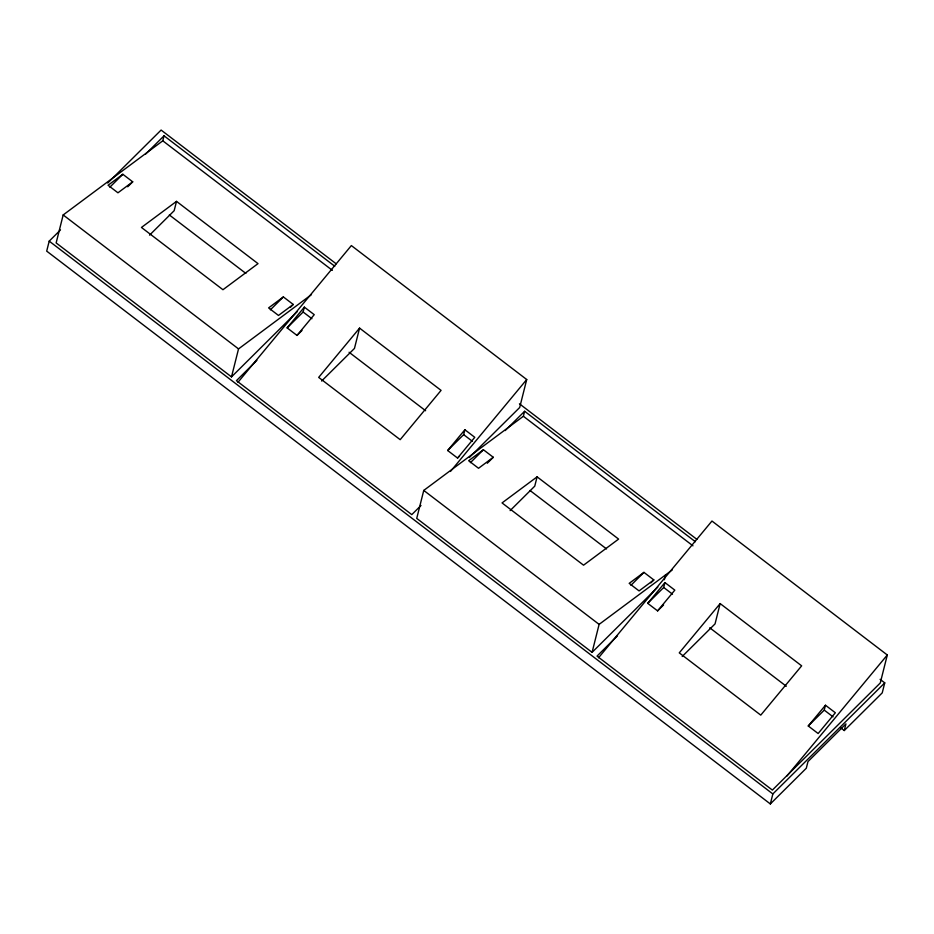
<?xml version="1.0" encoding="UTF-8"?>
<svg xmlns="http://www.w3.org/2000/svg" width="934" height="934" viewBox="0 0 934 934"><rect width="100%" height="100%" fill="white"/><g stroke="black" fill="none" stroke-linecap="round" stroke-linejoin="round"><path stroke-width="1.4" d="M60.5 229.927L49.21 241.135L46.7 251.129L770.34 803.941L806.299 768.238L807.98 761.584L845.935 723.897L844.266 730.551L840.787 727.89M334.781 266.248L164.045 135.815L162.785 140.812L63.173 214.948L56.145 242.922L231.504 376.881L297.327 311.536M176.514 201.37L141.454 227.452L222.957 289.715L258.017 263.633L176.514 201.37L174.168 210.699L149.545 235.146M231.504 376.881L238.532 348.907L311.466 294.619M287.135 327.881L303.118 312.003L304.344 307.123L314.233 314.665L297.012 335.423L287.135 327.881L304.344 307.123M359.567 328.114L318.681 377.406L400.184 439.669L441.07 390.377L359.567 328.114L354.465 348.429L321.623 381.025M695.363 541.708L524.628 411.275L523.379 416.272L423.756 490.42L416.727 518.393L592.086 652.352L657.851 587.066M447.666 450.515L463.661 434.649L464.887 429.757L474.764 437.31L457.555 458.057L447.666 450.515L464.887 429.757M237.96 382.298L351.359 245.572L526.718 379.531L519.689 407.504L469.288 457.543M537.097 476.842L502.048 502.924L583.552 565.187L618.6 539.093L537.097 476.842L534.75 486.159L510.127 510.606M592.086 652.352L599.114 624.379L672.317 569.892M664.319 579.745L665.522 574.947M647.717 603.341L663.712 587.474L664.938 582.582L674.815 590.136L657.606 610.883L647.717 603.341L664.938 582.582M720.149 603.574L679.263 652.866L760.766 715.129L801.652 665.837L720.149 603.574L715.047 623.889L682.205 656.485M770.34 803.941L772.85 793.947L884.743 682.871L880.097 679.333M808.26 725.975L824.243 710.109L825.469 705.228L835.346 712.77L818.137 733.529L808.26 725.975L825.469 705.228M598.542 657.769L711.953 521.032L887.3 654.991L880.272 682.976L772.371 790.082L597.024 656.123L617.491 635.809M884.743 682.871L882.233 692.865L844.266 730.551M450.457 471.472L526.718 379.531M786.872 776.084L887.3 654.991M107.725 183.052L161.103 130.06L336.217 263.832M109.838 187.174L122.833 174.273L132.71 181.826L127.713 186.777M145.634 154.087L164.045 135.815M270.381 309.808L283.364 296.919L293.241 304.461L290.252 307.438M256.897 360.349L236.442 380.663L411.789 514.622L420.989 505.492M297.012 335.423L302.009 330.461M457.555 458.057L459.551 456.072M470.432 462.634L483.415 449.744L493.292 457.286L487.303 463.241M505.189 430.574L524.628 411.275M630.964 585.268L643.946 572.379L653.823 579.921L650.835 582.898M657.606 610.883L663.595 604.94M122.833 174.273L108.075 185.259L117.953 192.801L132.71 181.826M283.364 296.919L268.607 307.893L278.484 315.447L293.241 304.461M483.415 449.744L468.658 460.719L478.535 468.273L493.292 457.286M643.946 572.379L629.189 583.365L639.066 590.907L653.823 579.921M519.444 403.803L696.869 539.35M162.785 140.812L332.376 270.358M523.379 416.272L692.958 545.83M303.118 312.003L311.909 318.716M463.661 434.649L472.441 441.35M663.712 587.474L672.492 594.176M824.243 710.109L833.023 716.822M169.334 214.948L245.875 273.417M349.082 352.258L425.624 410.738M529.998 490.467L606.54 548.935M709.747 627.788L786.288 686.256M63.173 214.948L238.532 348.907M423.756 490.42L599.114 624.379M49.21 241.135L772.85 793.947"/></g></svg>
